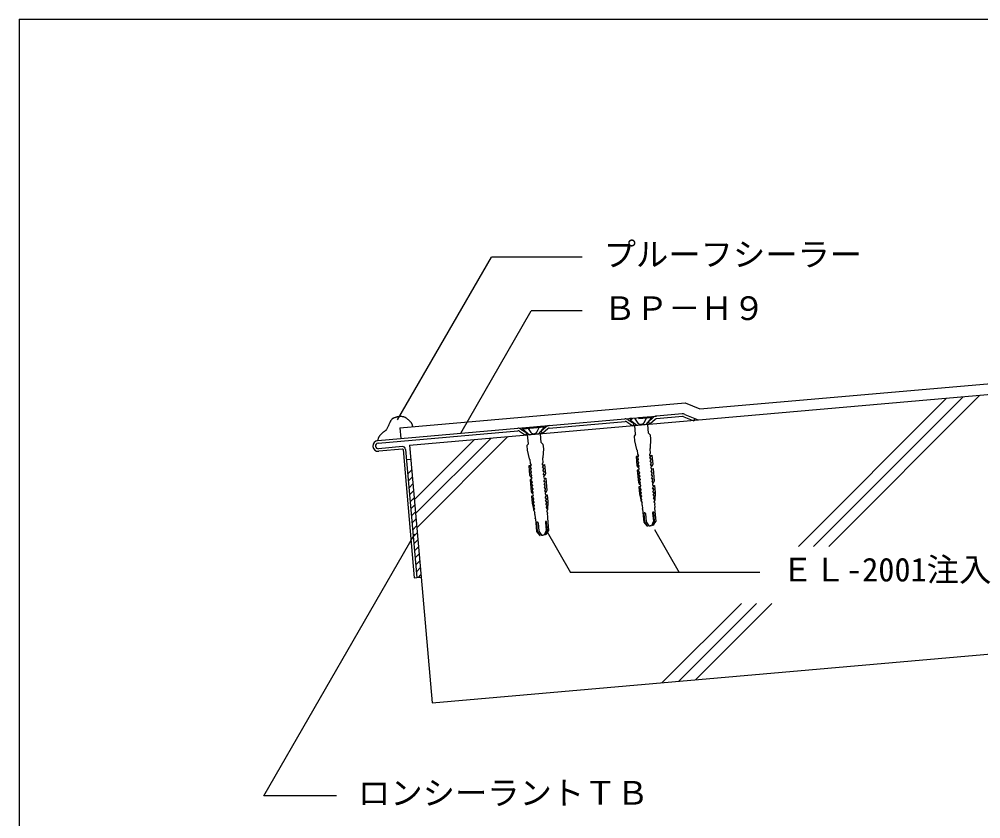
# Model space of a CAD drawing. Units: millimetres, scale not verified. Extents: x -403 to 397, y -617 to 613.
# Drawn here: x -403.5 to 43, y -398.2 to -27 of the extents above; entities that cross this region are included whole.
import ezdxf
from ezdxf.enums import TextEntityAlignment as Align

# ---------------------------------------------------------------- set-up
doc = ezdxf.new("R2010")
doc.units = ezdxf.units.MM
doc.header["$LTSCALE"] = 5
doc.linetypes.add('DASHED1', pattern=[1.8, 1.2, -0.6])
doc.linetypes.add('DASHED3', pattern=[4, 3, -1])
for name, color, linetype in [('2-2_in line', 7, 'Continuous'), ('2-4_out line', 2, 'Continuous'), ('2-6_鋼板・アングル', 2, 'Continuous'), ('2-7_ビス', 7, 'Continuous'), ('2-A_moji', 7, 'Continuous'), ('2-D_ハッチ他', 4, 'Continuous'), ('2-E_con他', 4, 'Continuous'), ('F-7', 1, 'Continuous')]:
    doc.layers.add(name, color=color, linetype=linetype)
doc.styles.add('ＭＳ ゴシック', font='')
doc.styles.get('ＭＳ ゴシック').set_extended_font_data('MS Gothic')

msp = doc.modelspace()

# ---------------------------------------------------------------- linework, layer by layer
at = {"layer": '2-2_in line'}
for p, q in [((-222.238, -224.778), (321.502, -177.207)), ((-89.813, -212.397), (-88.259, -213.057)), ((-222.238, -224.778), (-216.878, -286.044)), ((-218.87, -286.219), (-216.878, -286.044))]:
    msp.add_line(p, q, dxfattribs=at)
for points in [[(-225.554, -211.545), (-225.765, -211.524), (-225.978, -211.509), (-226.102, -211.503), (-226.252, -211.497), (-226.509, -211.493), (-226.766, -211.496), (-227.022, -211.509), (-227.276, -211.533), (-227.528, -211.569), (-227.673, -211.596), (-227.779, -211.619), (-227.96, -211.664), (-228.14, -211.714), (-228.32, -211.768), (-228.5, -211.824), (-228.68, -211.881), (-228.786, -211.913), (-228.905, -211.949), (-229.111, -212.01), (-229.316, -212.075), (-229.518, -212.145), (-229.714, -212.225), (-229.903, -212.317), (-230.009, -212.379), (-230.103, -212.44), (-230.259, -212.557), (-230.406, -212.687), (-230.545, -212.828), (-230.676, -212.977), (-230.799, -213.134), (-230.866, -213.227), (-230.941, -213.336), (-231.063, -213.529), (-231.176, -213.726), (-231.283, -213.926), (-231.383, -214.129), (-231.478, -214.335), (-231.532, -214.454), (-231.588, -214.583)], [(-220.742, -216.115), (-220.772, -215.986), (-220.825, -215.765), (-220.882, -215.546), (-220.946, -215.33), (-221.02, -215.119), (-221.107, -214.914), (-221.165, -214.799), (-221.213, -214.711), (-221.305, -214.562), (-221.405, -214.419), (-221.512, -214.279), (-221.625, -214.143), (-221.741, -214.01), (-221.81, -213.934), (-221.893, -213.846), (-222.036, -213.698), (-222.182, -213.552), (-222.331, -213.409), (-222.481, -213.268), (-222.633, -213.129), (-222.721, -213.049), (-222.814, -212.966), (-222.977, -212.824), (-223.141, -212.684), (-223.309, -212.548), (-223.48, -212.416), (-223.655, -212.29), (-223.759, -212.219), (-223.852, -212.158), (-224.016, -212.058), (-224.184, -211.964), (-224.355, -211.878), (-224.53, -211.8), (-224.708, -211.732), (-224.813, -211.697), (-224.931, -211.663), (-225.136, -211.613), (-225.343, -211.574), (-225.554, -211.545)], [(-231.588, -214.583), (-231.683, -214.805), (-231.776, -215.028), (-231.868, -215.252), (-231.959, -215.477), (-232.051, -215.702), (-232.105, -215.833), (-232.178, -216.009), (-232.309, -216.31), (-232.448, -216.608), (-232.598, -216.9), (-232.763, -217.182), (-232.945, -217.451), (-233.06, -217.601), (-233.102, -217.652), (-233.177, -217.738), (-233.254, -217.822), (-233.334, -217.903), (-233.416, -217.982), (-233.501, -218.058), (-233.552, -218.1), (-233.636, -218.167), (-233.785, -218.277), (-233.938, -218.382), (-234.093, -218.485), (-234.247, -218.588), (-234.399, -218.693), (-234.486, -218.757), (-234.573, -218.824), (-234.719, -218.945), (-234.86, -219.07), (-234.999, -219.2), (-235.136, -219.333), (-235.27, -219.467), (-235.348, -219.546), (-235.446, -219.644), (-235.613, -219.814), (-235.778, -219.987), (-235.939, -220.163), (-236.094, -220.343)], [(-236.094, -220.343), (-236.241, -220.53), (-236.323, -220.642), (-236.369, -220.708), (-236.445, -220.825), (-236.518, -220.944), (-236.585, -221.066), (-236.647, -221.19), (-236.703, -221.317), (-236.733, -221.391), (-236.771, -221.497), (-236.826, -221.681), (-236.872, -221.868), (-236.91, -222.058), (-236.943, -222.25), (-236.972, -222.443), (-236.988, -222.555)]]:
    msp.add_lwpolyline(points, dxfattribs=at)
at = {"layer": '2-4_out line'}
for p, q in [((-87.453, -207.967), (321.938, -172.15)), ((-226.717, -216.638), (-94.316, -205.054)), ((-94.316, -205.054), (-87.453, -207.967)), ((-226.717, -216.638), (-226.281, -221.619)), ((-216.878, -286.044), (-211.779, -344.322)), ((-211.779, -344.322), (221.502, -306.414))]:
    msp.add_line(p, q, dxfattribs=at)
at = {"layer": '2-6_鋼板・アングル'}
for p, q in [((-157.471, -215.648), (-122.238, -212.565)), ((-157.367, -216.843), (-122.134, -213.761)), ((-121.383, -213.945), (-118.616, -215.713)), ((-120.737, -212.933), (-117.97, -214.701)), ((-109.076, -211.913), (-111.494, -214.135)), ((-111.494, -214.135), (-110.683, -215.018)), ((-108.264, -212.797), (-110.683, -215.018)), ((-95.697, -210.243), (-107.661, -211.29)), ((-95.592, -211.438), (-107.557, -212.485)), ((-94.406, -210.447), (-89.813, -212.397)), ((-236.984, -222.604), (-172.048, -216.923)), ((-236.879, -223.799), (-171.943, -218.118)), ((-171.193, -218.302), (-168.425, -220.07)), ((-170.547, -217.291), (-167.779, -219.059)), ((-158.886, -216.271), (-161.304, -218.492)), ((-161.304, -218.492), (-160.492, -219.376)), ((-158.074, -217.155), (-160.492, -219.376)), ((-117.97, -214.701), (-118.616, -215.713)), ((-167.779, -219.059), (-168.425, -220.07)), ((-225.595, -225.422), (-236.653, -226.39)), ((-225.49, -226.618), (-236.548, -227.585)), ((-225.274, -226.799), (-220.062, -286.372)), ((-224.078, -226.695), (-218.866, -286.267)), ((-220.062, -286.372), (-218.866, -286.267))]:
    msp.add_line(p, q, dxfattribs=at)
at = {"layer": '2-6_鋼板・アングル', "color": 4}
for p, q in [((-122.238, -212.565), (-107.661, -211.29)), ((-172.048, -216.923), (-157.471, -215.648)), ((-110.683, -215.018), (-118.616, -215.713)), ((-160.492, -219.376), (-168.425, -220.07))]:
    msp.add_line(p, q, dxfattribs=at)
at = {"layer": '2-6_鋼板・アングル'}
msp.add_lwpolyline([(-94.875, -211.552), (-90.282, -213.502), (-89.813, -212.397)], dxfattribs=at)
for centre, radius, start, end in [((-122.029, -214.956), 2.4, 57.43141, 95), ((-122.029, -214.956), 1.2, 57.43141, 95), ((-107.452, -213.681), 2.4, 95, 132.56859), ((-107.452, -213.681), 1.2, 95, 132.56859), ((-95.461, -212.933), 2.7, 67, 95), ((-95.461, -212.933), 1.5, 67, 95), ((-171.839, -219.314), 2.4, 57.43141, 95), ((-171.839, -219.314), 1.2, 57.43141, 95), ((-157.262, -218.038), 2.4, 95, 132.56859), ((-157.262, -218.038), 1.2, 95, 132.56859), ((-236.766, -225.095), 2.5, 95, 275), ((-236.766, -225.095), 1.3, 95, 275), ((-225.473, -226.817), 1.4, 5, 95), ((-225.473, -226.817), 0.2, 5, 95)]:
    msp.add_arc(centre, radius, start, end, dxfattribs=at)
at = {"layer": '2-7_ビス', "linetype": 'DASHED1'}
for p, q in [((-119.924, -212.439), (-119.881, -212.937)), ((-109.919, -212.066), (-119.881, -212.937)), ((-119.881, -212.937), (-116.766, -215.551)), ((-117.44, -212.724), (-117.484, -212.226)), ((-117.44, -212.724), (-116.198, -214.497)), ((-112.359, -212.279), (-113.274, -214.241)), ((-109.919, -212.066), (-112.532, -215.18)), ((-112.359, -212.279), (-112.403, -211.781)), ((-116.095, -235.192), (-116.095, -235.192)), ((-116.095, -235.192), (-116.095, -235.192)), ((-109.782, -234.639), (-109.782, -234.639)), ((-109.782, -234.639), (-109.782, -234.639)), ((-114.73, -250.799), (-114.227, -251.582)), ((-108.416, -250.246), (-108.776, -251.105))]:
    msp.add_line(p, q, dxfattribs=at)
at = {"layer": '2-7_ビス'}
for p, q in [((-169.734, -216.797), (-169.69, -217.295)), ((-159.728, -216.423), (-169.69, -217.295)), ((-169.69, -217.295), (-166.576, -219.908)), ((-159.728, -216.423), (-162.342, -219.538)), ((-165.905, -239.549), (-165.905, -239.549)), ((-165.905, -239.549), (-165.905, -239.549)), ((-159.592, -238.997), (-159.592, -238.997)), ((-159.592, -238.997), (-159.592, -238.997)), ((-164.54, -255.156), (-164.036, -255.94)), ((-158.226, -254.604), (-158.586, -255.463))]:
    msp.add_line(p, q, dxfattribs=at)
at = {"layer": '2-7_ビス', "linetype": 'DASHED3'}
for p, q in [((-167.25, -217.081), (-167.293, -216.583)), ((-167.25, -217.081), (-166.008, -218.855)), ((-162.169, -216.637), (-163.084, -218.599)), ((-162.169, -216.637), (-162.213, -216.139))]:
    msp.add_line(p, q, dxfattribs=at)
at = {"layer": '2-7_ビス', "linetype": 'DASHED1'}
for points in [[(-109.919, -212.066), (-109.962, -211.568), (-119.924, -212.439)], [(-117.281, -219.707), (-117.638, -215.627), (-114.649, -215.365)], [(-111.304, -219.184), (-111.661, -215.104), (-114.649, -215.365)], [(-117.281, -219.707), (-117.956, -220.594), (-117.773, -222.684), (-116.868, -226.738), (-116.592, -227.123), (-116.632, -227.127), (-116.473, -228.934), (-115.97, -229.718)], [(-111.304, -219.184), (-110.485, -219.94), (-110.302, -222.031), (-110.489, -226.18), (-110.694, -226.607), (-110.654, -226.604), (-110.496, -228.411), (-110.856, -229.27)], [(-116.078, -229.975), (-117.052, -230.061), (-116.684, -234.278), (-116.1, -235.192), (-116.095, -235.192)], [(-115.895, -231.284), (-116.473, -230.507), (-116.516, -230.014)], [(-115.758, -232.844), (-116.336, -232.067), (-116.378, -231.592), (-116.032, -231.544)], [(-110.705, -229.505), (-109.73, -229.42), (-109.361, -233.637), (-109.777, -234.639), (-109.782, -234.639)], [(-110.658, -230.826), (-110.224, -229.96), (-110.267, -229.467)], [(-110.521, -232.386), (-110.088, -231.521), (-110.129, -231.045), (-110.478, -231.058)], [(-115.969, -236.257), (-116.506, -236.304), (-116.001, -242.079), (-115.413, -242.995)], [(-115.679, -234.41), (-116.199, -233.628), (-116.241, -233.152), (-115.896, -233.105)], [(-116.095, -235.192), (-116.133, -234.716), (-115.819, -234.671)], [(-115.349, -237.527), (-115.926, -236.749), (-115.969, -236.257)], [(-110.328, -233.942), (-109.951, -233.081), (-109.993, -232.606), (-110.341, -232.619)], [(-109.782, -234.639), (-109.827, -234.164), (-110.145, -234.174)], [(-110.112, -237.068), (-109.678, -236.203), (-109.721, -235.71)], [(-109.721, -235.71), (-109.184, -235.663), (-108.679, -241.438), (-109.099, -242.443)], [(-115.212, -239.087), (-115.79, -238.31), (-115.831, -237.834), (-115.486, -237.787)], [(-115.076, -240.648), (-115.653, -239.871), (-115.695, -239.395), (-115.35, -239.348)], [(-114.996, -242.214), (-115.517, -241.432), (-115.558, -240.956), (-115.213, -240.908)], [(-109.975, -238.629), (-109.541, -237.763), (-109.583, -237.288), (-109.931, -237.301)], [(-109.839, -240.19), (-109.405, -239.324), (-109.446, -238.849), (-109.795, -238.862)], [(-109.645, -241.746), (-109.268, -240.885), (-109.31, -240.409), (-109.658, -240.422)], [(-115.287, -244.06), (-115.824, -244.107), (-115.54, -247.343), (-114.73, -250.799), (-114.771, -250.323), (-114.465, -250.279)], [(-115.413, -242.995), (-115.451, -242.519), (-115.133, -242.474)], [(-114.666, -245.33), (-115.244, -244.553), (-115.287, -244.06)], [(-109.099, -242.443), (-109.144, -241.967), (-109.465, -241.978)], [(-109.429, -244.872), (-108.995, -244.006), (-109.038, -243.513)], [(-109.26, -246.43), (-108.854, -245.567), (-108.9, -245.091), (-109.248, -245.104)], [(-109.038, -243.513), (-108.502, -243.466), (-108.218, -246.702), (-108.416, -250.246), (-108.458, -249.771), (-108.767, -249.78)], [(-114.562, -246.894), (-115.112, -246.114), (-115.149, -245.638), (-114.804, -245.59)], [(-114.457, -248.457), (-114.991, -247.676), (-115.029, -247.2), (-114.697, -247.154)], [(-114.343, -250.02), (-114.864, -249.238), (-114.903, -248.762), (-114.584, -248.717)], [(-109.092, -247.988), (-108.702, -247.126), (-108.747, -246.651), (-109.082, -246.663)], [(-108.933, -249.546), (-108.556, -248.686), (-108.6, -248.21), (-108.922, -248.221)], [(-114.335, -251.84), (-114.468, -251.852), (-114.4, -252.632), (-114.251, -252.619), (-114.111, -254.221), (-114.104, -254.22)], [(-108.46, -254.058), (-107.941, -259.985), (-108.323, -260.673), (-109.208, -262.069), (-109.357, -262.082), (-108.447, -260.03), (-108.793, -256.073)], [(-108.625, -251.341), (-108.491, -251.329), (-108.423, -252.109), (-108.572, -252.122), (-108.432, -253.724), (-108.439, -253.725)], [(-114.025, -254.544), (-113.507, -260.472), (-113.011, -261.083), (-111.898, -262.304), (-111.749, -262.291), (-113.001, -260.428), (-113.347, -256.472)], [(-112.766, -256.421), (-112.42, -260.377), (-111.168, -262.24), (-110.553, -262.187)], [(-109.374, -256.124), (-109.028, -260.08), (-109.938, -262.133), (-110.553, -262.187)]]:
    msp.add_lwpolyline(points, dxfattribs=at)
at = {"layer": '2-7_ビス'}
for points in [[(-159.728, -216.423), (-159.772, -215.925), (-169.734, -216.797)], [(-167.09, -224.065), (-167.447, -219.985), (-164.459, -219.723)], [(-161.113, -223.542), (-161.47, -219.462), (-164.459, -219.723)], [(-167.09, -224.065), (-167.766, -224.951), (-167.583, -227.042), (-166.678, -231.096), (-166.401, -231.481), (-166.441, -231.485), (-166.283, -233.292), (-165.78, -234.075)], [(-161.113, -223.542), (-160.294, -224.298), (-160.111, -226.388), (-160.299, -230.538), (-160.504, -230.965), (-160.464, -230.962), (-160.306, -232.769), (-160.666, -233.628)], [(-165.888, -234.333), (-166.862, -234.418), (-166.493, -238.636), (-165.91, -239.55), (-165.905, -239.549)], [(-165.705, -235.642), (-166.282, -234.864), (-166.325, -234.372)], [(-165.568, -237.202), (-166.146, -236.425), (-166.187, -235.949), (-165.841, -235.902)], [(-160.515, -233.863), (-159.54, -233.778), (-159.171, -237.995), (-159.587, -238.997), (-159.592, -238.997)], [(-160.468, -235.183), (-160.034, -234.318), (-160.077, -233.825)], [(-160.331, -236.744), (-159.897, -235.878), (-159.939, -235.403), (-160.288, -235.416)], [(-165.779, -240.614), (-166.316, -240.661), (-165.811, -246.436), (-165.222, -247.353)], [(-165.488, -238.768), (-166.009, -237.986), (-166.051, -237.51), (-165.706, -237.463)], [(-165.905, -239.549), (-165.943, -239.073), (-165.628, -239.028)], [(-165.159, -241.884), (-165.736, -241.107), (-165.779, -240.614)], [(-160.138, -238.3), (-159.761, -237.439), (-159.802, -236.963), (-160.151, -236.977)], [(-159.592, -238.997), (-159.637, -238.522), (-159.955, -238.532)], [(-159.921, -241.426), (-159.488, -240.561), (-159.531, -240.068)], [(-159.531, -240.068), (-158.994, -240.021), (-158.489, -245.796), (-158.909, -246.8)], [(-165.022, -243.445), (-165.6, -242.668), (-165.641, -242.192), (-165.296, -242.145)], [(-164.885, -245.006), (-165.463, -244.229), (-165.505, -243.753), (-165.159, -243.705)], [(-164.806, -246.571), (-165.326, -245.789), (-165.368, -245.314), (-165.023, -245.266)], [(-159.785, -242.987), (-159.351, -242.121), (-159.393, -241.646), (-159.741, -241.659)], [(-159.648, -244.548), (-159.215, -243.682), (-159.256, -243.206), (-159.604, -243.219)], [(-159.455, -246.103), (-159.078, -245.243), (-159.12, -244.767), (-159.468, -244.78)], [(-165.097, -248.418), (-165.633, -248.465), (-165.35, -251.701), (-164.54, -255.156), (-164.581, -254.681), (-164.275, -254.637)], [(-165.222, -247.353), (-165.26, -246.877), (-164.942, -246.832)], [(-164.476, -249.688), (-165.053, -248.911), (-165.097, -248.418)], [(-164.371, -251.251), (-164.922, -250.472), (-164.958, -249.996), (-164.613, -249.948)], [(-158.909, -246.801), (-158.954, -246.325), (-159.275, -246.336)], [(-159.239, -249.23), (-158.805, -248.364), (-158.848, -247.871)], [(-159.07, -250.788), (-158.664, -249.924), (-158.71, -249.449), (-159.058, -249.462)], [(-158.848, -247.871), (-158.311, -247.824), (-158.028, -251.06), (-158.226, -254.604), (-158.268, -254.128), (-158.577, -254.138)], [(-164.267, -252.815), (-164.801, -252.034), (-164.838, -251.558), (-164.507, -251.512)], [(-164.153, -254.378), (-164.673, -253.595), (-164.713, -253.12), (-164.393, -253.074)], [(-158.902, -252.346), (-158.511, -251.484), (-158.557, -251.008), (-158.892, -251.02)], [(-158.743, -253.904), (-158.366, -253.044), (-158.409, -252.568), (-158.732, -252.579)], [(-164.144, -256.198), (-164.278, -256.21), (-164.21, -256.99), (-164.06, -256.977), (-163.92, -258.579), (-163.914, -258.578)], [(-163.835, -258.902), (-163.316, -264.83), (-162.821, -265.441), (-161.707, -266.662), (-161.559, -266.649), (-162.811, -264.786), (-163.157, -260.829)], [(-158.27, -258.415), (-157.751, -264.343), (-158.133, -265.03), (-159.018, -266.427), (-159.166, -266.44), (-158.257, -264.387), (-158.603, -260.431)], [(-158.435, -255.698), (-158.301, -255.687), (-158.233, -256.467), (-158.382, -256.48), (-158.242, -258.082), (-158.248, -258.082)], [(-162.576, -260.779), (-162.23, -264.735), (-160.977, -266.598), (-160.363, -266.544)], [(-159.184, -260.482), (-158.838, -264.438), (-159.748, -266.491), (-160.363, -266.544)]]:
    msp.add_lwpolyline(points, dxfattribs=at)
at = {"layer": '2-7_ビス', "linetype": 'DASHED1'}
msp.add_arc((-114.833, -213.263), 1.84, 222.11751, 327.88248, dxfattribs=at)
at = {"layer": '2-7_ビス', "linetype": 'DASHED3'}
msp.add_arc((-164.643, -217.621), 1.84, 222.11751, 327.88248, dxfattribs=at)
at = {"layer": '2-7_ビス', "linetype": 'DASHED1'}
for centre, major_axis, start_param, end_param in [((-116.104, -229.805), (0.015, -0.171), 0.06848, 2.1628795), ((-116.099, -231.326), (0.02, -0.228), 0.2312026, 1.6765256), ((-110.709, -229.333), (0.015, -0.171), 4.1203058, 6.2147054), ((-110.449, -230.832), (0.02, -0.228), 4.6066597, 6.0519827), ((-116.07, -235.727), (0.047, -0.534), 0.0442118, 3.0973809), ((-115.963, -232.887), (0.02, -0.228), 0.2312026, 1.6765256), ((-115.883, -234.452), (0.02, -0.228), 0.2312026, 1.6765256), ((-110.313, -232.392), (0.02, -0.228), 4.6066597, 6.0519827), ((-110.119, -233.948), (0.02, -0.228), 4.6066597, 6.0519827), ((-109.714, -235.171), (0.047, -0.534), 3.1858044, 6.2389735), ((-115.553, -237.569), (0.02, -0.228), 0.2312026, 1.6765256), ((-115.417, -239.129), (0.02, -0.228), 0.2312026, 1.6765256), ((-115.28, -240.69), (0.02, -0.228), 0.2312026, 1.6765256), ((-109.903, -237.074), (0.02, -0.228), 4.6066597, 6.0519827), ((-109.767, -238.635), (0.02, -0.228), 4.6066597, 6.0519827), ((-109.63, -240.196), (0.02, -0.228), 4.6066597, 6.0519827), ((-115.387, -243.531), (0.047, -0.534), 0.0442118, 3.0973809), ((-115.201, -242.256), (0.02, -0.228), 0.2312026, 1.6765256), ((-114.871, -245.372), (0.02, -0.228), 0.2312026, 1.6765256), ((-109.436, -241.752), (0.02, -0.228), 4.6066597, 6.0519827), ((-109.031, -242.975), (0.047, -0.534), 3.1858044, 6.2389735), ((-109.22, -244.878), (0.02, -0.228), 4.6066597, 6.0519827), ((-114.766, -246.936), (0.02, -0.228), 0.2312026, 1.6765256), ((-114.662, -248.499), (0.02, -0.228), 0.2312026, 1.6765256), ((-114.547, -250.062), (0.02, -0.228), 0.2312026, 1.6765256), ((-109.052, -246.436), (0.02, -0.228), 4.6066597, 6.0519827), ((-108.883, -247.994), (0.02, -0.228), 4.6066597, 6.0519827), ((-108.724, -249.553), (0.02, -0.228), 4.6066597, 6.0519827), ((-114.363, -251.669), (0.015, -0.173), 0.0818475, 2.1771705), ((-114.752, -254.572), (0.07, -0.797), 1.5261677, 1.947508), ((-108.627, -251.167), (0.015, -0.173), 4.1060148, 6.2013378), ((-107.739, -253.959), (0.07, -0.797), 4.3356773, 4.7570176), ((-113.056, -256.456), (0.028, -0.32), 1.5390306, 4.6806232), ((-109.083, -256.109), (0.028, -0.32), 1.6025621, 4.7441547)]:
    msp.add_ellipse(centre, major_axis=major_axis, ratio=0.909574, start_param=start_param, end_param=end_param, dxfattribs=at)
at = {"layer": '2-7_ビス'}
for centre, major_axis, start_param, end_param in [((-165.913, -234.163), (0.015, -0.171), 0.06848, 2.1628795), ((-165.909, -235.684), (0.02, -0.228), 0.2312026, 1.6765256), ((-160.519, -233.691), (0.015, -0.171), 4.1203058, 6.2147054), ((-160.259, -235.189), (0.02, -0.228), 4.6066597, 6.0519827), ((-165.88, -240.085), (0.047, -0.534), 0.0442118, 3.0973809), ((-165.773, -237.244), (0.02, -0.228), 0.2312026, 1.6765256), ((-165.693, -238.81), (0.02, -0.228), 0.2312026, 1.6765256), ((-160.122, -236.75), (0.02, -0.228), 4.6066597, 6.0519827), ((-159.929, -238.306), (0.02, -0.228), 4.6066597, 6.0519827), ((-159.524, -239.529), (0.047, -0.534), 3.1858044, 6.2389735), ((-165.363, -241.927), (0.02, -0.228), 0.2312026, 1.6765256), ((-165.226, -243.487), (0.02, -0.228), 0.2312026, 1.6765256), ((-165.09, -245.048), (0.02, -0.228), 0.2312026, 1.6765256), ((-159.713, -241.432), (0.02, -0.228), 4.6066597, 6.0519827), ((-159.576, -242.993), (0.02, -0.228), 4.6066597, 6.0519827), ((-159.44, -244.554), (0.02, -0.228), 4.6066597, 6.0519827), ((-165.197, -247.889), (0.047, -0.534), 0.0442118, 3.0973809), ((-165.01, -246.614), (0.02, -0.228), 0.2312026, 1.6765256), ((-164.68, -249.73), (0.02, -0.228), 0.2312026, 1.6765256), ((-159.246, -246.109), (0.02, -0.228), 4.6066597, 6.0519827), ((-158.841, -247.333), (0.047, -0.534), 3.1858044, 6.2389735), ((-159.03, -249.236), (0.02, -0.228), 4.6066597, 6.0519827), ((-164.576, -251.294), (0.02, -0.228), 0.2312026, 1.6765256), ((-164.471, -252.857), (0.02, -0.228), 0.2312026, 1.6765256), ((-164.357, -254.42), (0.02, -0.228), 0.2312026, 1.6765256), ((-158.861, -250.794), (0.02, -0.228), 4.6066597, 6.0519827), ((-158.693, -252.352), (0.02, -0.228), 4.6066597, 6.0519827), ((-158.534, -253.91), (0.02, -0.228), 4.6066597, 6.0519827), ((-164.172, -256.026), (0.015, -0.173), 0.0818475, 2.1771705), ((-164.562, -258.93), (0.07, -0.797), 1.5261677, 1.947508), ((-158.437, -255.525), (0.015, -0.173), 4.1060148, 6.2013378), ((-157.549, -258.316), (0.07, -0.797), 4.3356773, 4.7570176), ((-162.865, -260.814), (0.028, -0.32), 1.5390306, 4.6806232), ((-158.893, -260.467), (0.028, -0.32), 1.6025621, 4.7441547)]:
    msp.add_ellipse(centre, major_axis=major_axis, ratio=0.909574, start_param=start_param, end_param=end_param, dxfattribs=at)
at = {"layer": '2-A_moji'}
for p, q in [((-227.887, -213.047), (-184.255, -137.474)), ((-142.13, -137.474), (-184.255, -137.474)), ((-198.492, -219.187), (-165.749, -162.474)), ((-142.13, -162.474), (-165.749, -162.474)), ((-159.006, -263.868), (-147.49, -283.814)), ((-108.502, -263.868), (-96.987, -283.814)), ((-59.56, -283.814), (-147.49, -283.814))]:
    msp.add_line(p, q, dxfattribs=at)
msp.add_lwpolyline([(-256.19, -387.474), (-289.916, -387.474), (-219.765, -265.969)], dxfattribs=at)
at = {"layer": '2-D_ハッチ他'}
for p, q in [((-223.081, -238.092), (-221.235, -236.246)), ((-222.797, -241.343), (-220.95, -239.497)), ((-222.512, -244.594), (-220.666, -242.748)), ((-222.228, -247.845), (-220.382, -245.999)), ((-221.943, -251.096), (-220.097, -249.25)), ((-221.659, -254.347), (-219.813, -252.501)), ((-221.374, -257.598), (-219.528, -255.752)), ((-221.09, -260.849), (-219.244, -259.003)), ((-220.806, -264.1), (-218.959, -262.254)), ((-220.521, -267.352), (-218.675, -265.505)), ((-220.237, -270.603), (-218.391, -268.757)), ((-219.952, -273.854), (-218.106, -272.008)), ((-219.668, -277.105), (-217.822, -275.259)), ((-219.383, -280.356), (-217.537, -278.51)), ((-219.099, -283.607), (-217.253, -281.761)), ((-218.108, -286.152), (-216.968, -285.012))]:
    msp.add_line(p, q, dxfattribs=at)
at = {"layer": '2-E_con他'}
for p, q in [((-41.705, -271.731), (27.058, -202.968)), ((-34.634, -271.731), (34.807, -202.29)), ((-27.563, -271.731), (42.556, -201.612)), ((-220.027, -250.053), (-192.117, -222.143)), ((-219.458, -256.555), (-184.368, -221.465)), ((-218.889, -263.057), (-176.619, -220.787)), ((-104.949, -334.975), (-68.193, -298.219)), ((-97.2, -334.297), (-61.122, -298.219)), ((-89.451, -333.619), (-54.051, -298.219))]:
    msp.add_line(p, q, dxfattribs=at)
at = {"layer": '2-E_con他', "color": 7}
msp.add_line((-223.664, -231.428), (-221.672, -231.254), dxfattribs=at)
at = {"layer": 'F-7'}
for q in [(396.502, -27.035), (-403.498, -617.035)]:
    msp.add_line((-403.498, -27.035), q, dxfattribs=at)

# ---------------------------------------------------------------- texts
at = {"layer": '2-A_moji', "style": 'ＭＳ ゴシック'}
for s, p in [('プルーフシーラー', (-132.13, -144.974)), ('ＢＰ－Ｈ９', (-132.13, -169.974)), ('ＥＬ-2001注入', (-49.56, -291.314)), ('ロンシーラントＴＢ', (-246.19, -394.974))]:
    msp.add_text(s, height=11, dxfattribs=at).set_placement(p, align=Align.BOTTOM_LEFT)

doc.saveas('drawing.dxf')
